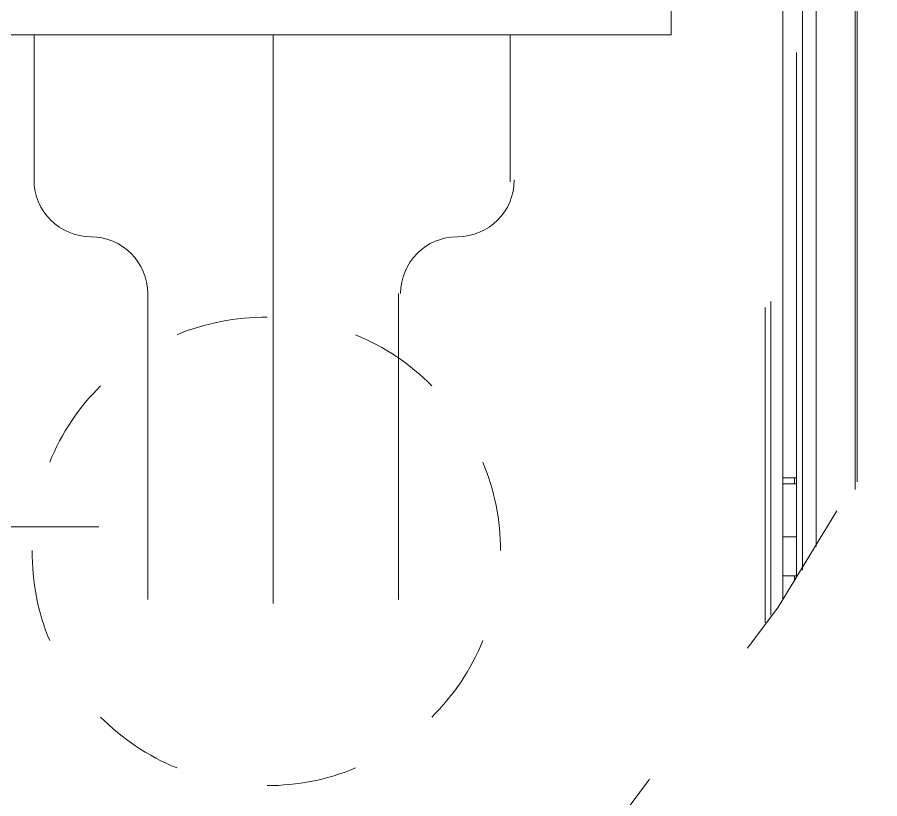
# Model space of a CAD drawing. Header units: metres. Extents: x 2999 to 3164, y 1641 to 1678.
# Drawn here: x 3008.356 to 3008.882, y 1644.525 to 1645.003 of the extents above; entities that cross this region are included whole.
import ezdxf

# ---------------------------------------------------------------- set-up
doc = ezdxf.new("R2010")
doc.units = ezdxf.units.M
doc.linetypes.add('CONTORNO_QUADRO_T', pattern=[0.35, 0.2, -0.15])

msp = doc.modelspace()

# ---------------------------------------------------------------- linework, layer by layer
at = {"color": 7, "linetype": 'Continuous', "lineweight": 20, "true_color": 0x000007}
for points in [[(3008.86747, 1647.53744), (3008.86747, 1644.71425), (3008.86747, 1644.71425)], [(3008.86867, 1647.52667), (3008.86867, 1644.71904), (3008.86867, 1644.71904)], [(3008.84353, 1644.67953), (3008.84353, 1647.38419), (3008.83515, 1647.37461), (3008.83515, 1644.66517)], [(3008.84353, 1644.68073), (3008.84353, 1647.38419), (3008.84233, 1647.38659)], [(3008.82317, 1644.64721), (3008.82317, 1645.03034), (3008.82317, 1645.03034)], [(3008.83155, 1644.98125), (3008.83155, 1644.66157), (3008.83155, 1644.66157)], [(3008.81599, 1644.63763), (3008.81599, 1644.82919), (3008.81599, 1644.82919)], [(3008.8124, 1644.63284), (3008.8124, 1644.8256), (3008.8124, 1644.8256)], [(3008.82317, 1644.72144), (3008.83155, 1644.72144), (3008.83155, 1644.72144)], [(3008.83036, 1644.71785), (3008.83036, 1644.72144), (3008.83036, 1644.72144)], [(3008.83036, 1644.72144), (3008.83036, 1644.71785), (3008.83036, 1644.71785)], [(3008.83155, 1644.71785), (3008.82317, 1644.71785), (3008.82317, 1644.71785)], [(3008.82317, 1644.68552), (3008.83155, 1644.68552), (3008.83155, 1644.68552)], [(3008.82317, 1644.66157), (3008.83155, 1644.66157), (3008.83155, 1644.66157)], [(3008.83036, 1644.66038), (3008.83036, 1644.66157), (3008.83036, 1644.66157)], [(3008.83036, 1644.66157), (3008.83036, 1644.65918), (3008.83036, 1644.65918)]]:
    msp.add_lwpolyline(points, dxfattribs=at)
msp.add_lwpolyline([(3008.26764, 1645.6194), (3008.75493, 1645.6194), (3008.75493, 1644.99202), (3008.26764, 1644.99202)], close=True, dxfattribs=at)
at = {"color": 1, "linetype": 'Continuous', "lineweight": 20, "true_color": 0x000001}
for points in [[(3008.36581, 1644.99202), (3008.36581, 1644.90223), (3008.36581, 1644.90223)], [(3008.51188, 1644.99202), (3008.51188, 1644.64481), (3008.51188, 1644.64481)], [(3008.65675, 1644.99202), (3008.65675, 1644.90223), (3008.65675, 1644.90223)], [(3008.43525, 1644.83398), (3008.43525, 1644.64721), (3008.43525, 1644.64721)], [(3008.58851, 1644.83398), (3008.58851, 1644.64721), (3008.58851, 1644.64721)]]:
    msp.add_lwpolyline(points, dxfattribs=at)
at = {"color": 5, "linetype": 'Continuous', "lineweight": 20, "true_color": 0x000005}
msp.add_lwpolyline([(3007.86774, 1644.69151), (3008.40532, 1644.69151), (3008.40532, 1644.69151)], dxfattribs=at)
at = {"color": 30, "linetype": 'CONTORNO_QUADRO_T', "lineweight": 20, "ltscale": 0.1}
msp.add_open_spline([(3009.30089, 1646.21565), (3009.30089, 1647.76852), (3008.04135, 1649.02806), (3006.48728, 1649.02806), (3006.48728, 1649.02806), (3004.9344, 1649.02806), (3003.67487, 1647.76852), (3003.67487, 1646.21565), (3003.67487, 1646.21565), (3003.67487, 1644.66157), (3004.9344, 1643.40203), (3006.48728, 1643.40203), (3006.48728, 1643.40203), (3008.04135, 1643.40203), (3009.30089, 1644.66157), (3009.30089, 1646.21565)], degree=3, knots=[0, 0, 0, 0, 0.0625, 0.0625, 0.0625, 0.062501, 0.125, 0.125, 0.125, 0.125001, 0.1875, 0.1875, 0.1875, 0.187501, 1, 1, 1, 1], dxfattribs=at)
at = {"color": 1, "linetype": 'Continuous', "lineweight": 20, "true_color": 0x000001}
for points in [[(3008.36581, 1644.90343), (3008.36581, 1644.88427), (3008.38138, 1644.8687), (3008.40053, 1644.8687)], [(3008.62443, 1644.8687), (3008.64358, 1644.8687), (3008.65915, 1644.88427), (3008.65915, 1644.90343)], [(3008.43525, 1644.83398), (3008.43525, 1644.85314), (3008.41969, 1644.8687), (3008.40053, 1644.8687)], [(3008.62443, 1644.8687), (3008.60527, 1644.8687), (3008.5897, 1644.85314), (3008.5897, 1644.83398)]]:
    msp.add_open_spline(points, degree=3, dxfattribs=at)
at = {"color": 7, "linetype": 'Continuous', "lineweight": 20, "true_color": 0x000007}
for points in [[(3008.50829, 1644.81962), (3008.48913, 1644.81962), (3008.46998, 1644.81602), (3008.45321, 1644.80884)], [(3008.60886, 1644.77771), (3008.59569, 1644.79088), (3008.58013, 1644.80166), (3008.56217, 1644.80884)], [(3008.40652, 1644.77771), (3008.39335, 1644.76454), (3008.38257, 1644.74898), (3008.37539, 1644.73102)], [(3008.65077, 1644.67714), (3008.65077, 1644.6951), (3008.64717, 1644.71425), (3008.63999, 1644.73102)], [(3008.36462, 1644.67714), (3008.36462, 1644.65798), (3008.36821, 1644.63883), (3008.37539, 1644.62206)], [(3008.60886, 1644.57537), (3008.62203, 1644.58854), (3008.63281, 1644.6041), (3008.63999, 1644.62206)], [(3008.40652, 1644.57537), (3008.41969, 1644.5622), (3008.43525, 1644.55142), (3008.45321, 1644.54424)], [(3008.50829, 1644.53347), (3008.52625, 1644.53347), (3008.5454, 1644.53706), (3008.56217, 1644.54424)]]:
    msp.add_open_spline(points, degree=3, dxfattribs=at)

doc.saveas('drawing.dxf')
